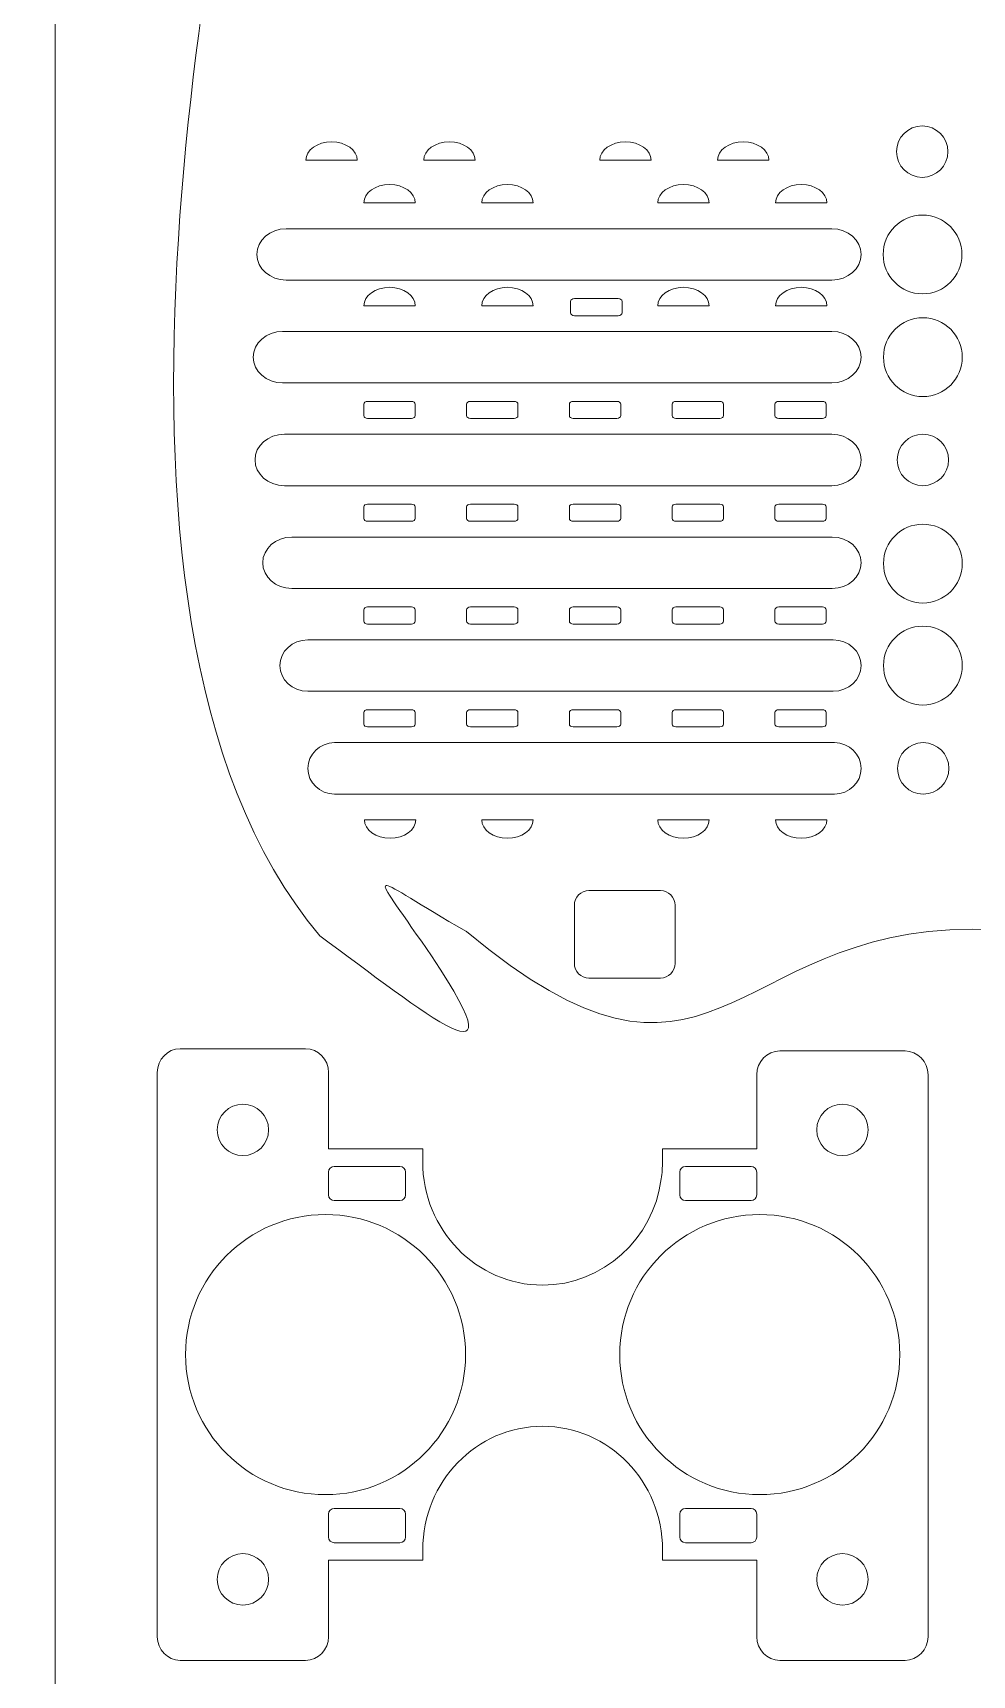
# Model space of a CAD drawing. Header units: millimetres. Extents: x 73 to 248, y -150 to 150.
# Drawn here: x 137.9 to 192.7, y -40.4 to 55.4 of the extents above; entities that cross this region are included whole.
import ezdxf

# ---------------------------------------------------------------- set-up
doc = ezdxf.new("R2010")
doc.units = ezdxf.units.MM
doc.header["$MEASUREMENT"] = 0
doc.layers.add('Layer 1', color=7, linetype='Continuous')

msp = doc.modelspace()

# ---------------------------------------------------------------- linework, layer by layer
at = {"layer": 'Layer 1', "color": 250, "lineweight": 18}
msp.add_open_spline([(139.2066, -150), (139.2066, -150), (139.2066, 150), (139.2066, 150)], degree=3, dxfattribs=at)
for points, knots in [([(192.7429, 3.1028), (178.368, 3.0276), (177.6723, -9.0669), (163.2126, 2.9578), (163.2126, 2.9578), (163.2101, 2.9592), (163.2101, 2.9592), (163.2101, 2.9592), (163.2077, 2.9607), (163.2077, 2.9607), (163.2077, 2.9607), (163.2052, 2.9621), (163.2052, 2.9621), (163.2052, 2.9621), (163.2027, 2.9635), (163.2027, 2.9635), (163.2027, 2.9635), (163.2002, 2.965), (163.2002, 2.965), (163.2002, 2.965), (163.1953, 2.9678), (163.1953, 2.9678), (163.1953, 2.9678), (163.1928, 2.9692), (163.1928, 2.9692), (163.1928, 2.9692), (163.1903, 2.9707), (163.1903, 2.9707), (157.5681, 6.1964), (157.3477, 7.0605), (160.5861, 2.3877), (167.2454, -7.2212), (160.5304, -1.5844), (154.6603, 2.7069), (138.5468, 21.7285), (150.0665, 67.8659), (150.7031, 75.3956), (151.7699, 88.0117), (150.3434, 100.2121), (148.1553, 104.2247), (147.6705, 105.1159), (146.2928, 106.093), (144.6089, 106.5426), (137.9044, 108.3329), (150.8027, 147.251), (192.7429, 147.251), (234.6831, 147.251), (247.5814, 108.3329), (240.8769, 106.5426), (239.193, 106.093), (237.8153, 105.1159), (237.3305, 104.2247), (235.1424, 100.2121), (233.7159, 88.0117), (234.7827, 75.3956), (235.4193, 67.8659), (246.939, 21.7285), (230.8255, 2.7069), (224.9554, -1.5844), (218.2404, -7.2212), (224.8997, 2.3877), (228.1381, 7.0605), (227.9177, 6.1964), (222.2955, 2.9707), (222.2955, 2.9707), (222.293, 2.9692), (222.293, 2.9692), (222.293, 2.9692), (222.2905, 2.9678), (222.2905, 2.9678), (222.2905, 2.9678), (222.2856, 2.965), (222.2856, 2.965), (222.2856, 2.965), (222.2831, 2.9635), (222.2831, 2.9635), (222.2831, 2.9635), (222.2806, 2.9621), (222.2806, 2.9621), (222.2806, 2.9621), (222.2781, 2.9607), (222.2781, 2.9607), (222.2781, 2.9607), (222.2757, 2.9592), (222.2757, 2.9592), (222.2757, 2.9592), (222.2732, 2.9578), (222.2732, 2.9578), (207.8135, -9.0669), (207.1178, 3.0276), (192.7429, 3.1028)], [0, 0, 0, 0, 0.0333333, 0.0333333, 0.0333333, 0.0666667, 0.0666667, 0.0666667, 0.1, 0.1, 0.1, 0.1333333, 0.1333333, 0.1333333, 0.1666667, 0.1666667, 0.1666667, 0.2, 0.2, 0.2, 0.2333333, 0.2333333, 0.2333333, 0.2666667, 0.2666667, 0.2666667, 0.3, 0.3, 0.3, 0.3333333, 0.3333333, 0.3333333, 0.3666667, 0.3666667, 0.3666667, 0.4, 0.4, 0.4, 0.4333333, 0.4333333, 0.4333333, 0.4666667, 0.4666667, 0.4666667, 0.5, 0.5, 0.5, 0.5333333, 0.5333333, 0.5333333, 0.5666667, 0.5666667, 0.5666667, 0.6, 0.6, 0.6, 0.6333333, 0.6333333, 0.6333333, 0.6666667, 0.6666667, 0.6666667, 0.7, 0.7, 0.7, 0.7333333, 0.7333333, 0.7333333, 0.7666667, 0.7666667, 0.7666667, 0.8, 0.8, 0.8, 0.8333333, 0.8333333, 0.8333333, 0.8666667, 0.8666667, 0.8666667, 0.9, 0.9, 0.9, 0.9333333, 0.9333333, 0.9333333, 0.9666667, 0.9666667, 0.9666667, 1, 1, 1, 1]), ([(189.8293, 49.9747), (190.6577, 49.9747), (191.3293, 49.3031), (191.3293, 48.4747), (191.3293, 47.6463), (190.6577, 46.9747), (189.8293, 46.9747), (189.0009, 46.9747), (188.3293, 47.6463), (188.3293, 48.4747), (188.3293, 49.3031), (189.0009, 49.9747), (189.8293, 49.9747)], [0, 0, 0, 0, 0.25, 0.25, 0.25, 0.5, 0.5, 0.5, 0.75, 0.75, 0.75, 1, 1, 1, 1]), ([(153.8426, 47.9697), (153.8426, 48.564), (154.5142, 49.0459), (155.3426, 49.0459), (156.171, 49.0459), (156.8426, 48.564), (156.8426, 47.9697), (156.8426, 47.9697), (153.8426, 47.9697), (153.8426, 47.9697)], [0, 0, 0, 0, 0.3333333, 0.3333333, 0.3333333, 0.6666667, 0.6666667, 0.6666667, 1, 1, 1, 1]), ([(160.7234, 47.9697), (160.7234, 48.564), (161.395, 49.0459), (162.2234, 49.0459), (163.0518, 49.0459), (163.7234, 48.564), (163.7234, 47.9697), (163.7234, 47.9697), (160.7234, 47.9697), (160.7234, 47.9697)], [0, 0, 0, 0, 0.3333333, 0.3333333, 0.3333333, 0.6666667, 0.6666667, 0.6666667, 1, 1, 1, 1]), ([(170.9988, 47.9697), (170.9988, 48.564), (171.6704, 49.0459), (172.4988, 49.0459), (173.3272, 49.0459), (173.9988, 48.564), (173.9988, 47.9697), (173.9988, 47.9697), (170.9988, 47.9697), (170.9988, 47.9697)], [0, 0, 0, 0, 0.3333333, 0.3333333, 0.3333333, 0.6666667, 0.6666667, 0.6666667, 1, 1, 1, 1]), ([(177.8796, 47.9697), (177.8796, 48.564), (178.5512, 49.0459), (179.3796, 49.0459), (180.208, 49.0459), (180.8796, 48.564), (180.8796, 47.9697), (180.8796, 47.9697), (177.8796, 47.9697), (177.8796, 47.9697)], [0, 0, 0, 0, 0.3333333, 0.3333333, 0.3333333, 0.6666667, 0.6666667, 0.6666667, 1, 1, 1, 1]), ([(160.2276, 45.4791), (160.2276, 46.0734), (159.556, 46.5553), (158.7276, 46.5553), (157.8992, 46.5553), (157.2276, 46.0734), (157.2276, 45.4791), (157.2276, 45.4791), (160.2276, 45.4791), (160.2276, 45.4791)], [0, 0, 0, 0, 0.3333333, 0.3333333, 0.3333333, 0.6666667, 0.6666667, 0.6666667, 1, 1, 1, 1]), ([(167.1084, 45.4791), (167.1084, 46.0734), (166.4368, 46.5553), (165.6084, 46.5553), (164.78, 46.5553), (164.1084, 46.0734), (164.1084, 45.4791), (164.1084, 45.4791), (167.1084, 45.4791), (167.1084, 45.4791)], [0, 0, 0, 0, 0.3333333, 0.3333333, 0.3333333, 0.6666667, 0.6666667, 0.6666667, 1, 1, 1, 1]), ([(177.3838, 45.4791), (177.3838, 46.0734), (176.7122, 46.5553), (175.8838, 46.5553), (175.0554, 46.5553), (174.3838, 46.0734), (174.3838, 45.4791), (174.3838, 45.4791), (177.3838, 45.4791), (177.3838, 45.4791)], [0, 0, 0, 0, 0.3333333, 0.3333333, 0.3333333, 0.6666667, 0.6666667, 0.6666667, 1, 1, 1, 1]), ([(184.2646, 45.4791), (184.2646, 46.0734), (183.593, 46.5553), (182.7646, 46.5553), (181.9362, 46.5553), (181.2646, 46.0734), (181.2646, 45.4791), (181.2646, 45.4791), (184.2646, 45.4791), (184.2646, 45.4791)], [0, 0, 0, 0, 0.3333333, 0.3333333, 0.3333333, 0.6666667, 0.6666667, 0.6666667, 1, 1, 1, 1]), ([(189.8473, 44.7769), (191.1175, 44.7769), (192.1473, 43.7471), (192.1473, 42.4769), (192.1473, 41.2067), (191.1175, 40.1769), (189.8473, 40.1769), (188.5771, 40.1769), (187.5473, 41.2067), (187.5473, 42.4769), (187.5473, 43.7471), (188.5771, 44.7769), (189.8473, 44.7769)], [0, 0, 0, 0, 0.25, 0.25, 0.25, 0.5, 0.5, 0.5, 0.75, 0.75, 0.75, 1, 1, 1, 1]), ([(184.5573, 43.9791), (184.5573, 43.9791), (152.6873, 43.9791), (152.6873, 43.9791), (151.7483, 43.9791), (150.98, 43.3041), (150.98, 42.4791), (150.98, 42.4791), (150.98, 42.4791), (150.98, 42.4791), (150.98, 41.6541), (151.7483, 40.9791), (152.6873, 40.9791), (152.6873, 40.9791), (184.5573, 40.9791), (184.5573, 40.9791), (185.4963, 40.9791), (186.2646, 41.6541), (186.2646, 42.4791), (186.2646, 42.4791), (186.2646, 42.4791), (186.2646, 42.4791), (186.2646, 43.3041), (185.4963, 43.9791), (184.5573, 43.9791)], [0, 0, 0, 0, 0.125, 0.125, 0.125, 0.25, 0.25, 0.25, 0.375, 0.375, 0.375, 0.5, 0.5, 0.5, 0.625, 0.625, 0.625, 0.75, 0.75, 0.75, 0.875, 0.875, 0.875, 1, 1, 1, 1]), ([(160.2276, 39.4791), (160.2276, 40.0734), (159.556, 40.5553), (158.7276, 40.5553), (157.8992, 40.5553), (157.2276, 40.0734), (157.2276, 39.4791), (157.2276, 39.4791), (160.2276, 39.4791), (160.2276, 39.4791)], [0, 0, 0, 0, 0.3333333, 0.3333333, 0.3333333, 0.6666667, 0.6666667, 0.6666667, 1, 1, 1, 1]), ([(167.1084, 39.4791), (167.1084, 40.0734), (166.4368, 40.5553), (165.6084, 40.5553), (164.78, 40.5553), (164.1084, 40.0734), (164.1084, 39.4791), (164.1084, 39.4791), (167.1084, 39.4791), (167.1084, 39.4791)], [0, 0, 0, 0, 0.3333333, 0.3333333, 0.3333333, 0.6666667, 0.6666667, 0.6666667, 1, 1, 1, 1]), ([(177.3838, 39.4791), (177.3838, 40.0734), (176.7122, 40.5553), (175.8838, 40.5553), (175.0554, 40.5553), (174.3838, 40.0734), (174.3838, 39.4791), (174.3838, 39.4791), (177.3838, 39.4791), (177.3838, 39.4791)], [0, 0, 0, 0, 0.3333333, 0.3333333, 0.3333333, 0.6666667, 0.6666667, 0.6666667, 1, 1, 1, 1]), ([(184.2646, 39.4791), (184.2646, 40.0734), (183.593, 40.5553), (182.7646, 40.5553), (181.9362, 40.5553), (181.2646, 40.0734), (181.2646, 39.4791), (181.2646, 39.4791), (184.2646, 39.4791), (184.2646, 39.4791)], [0, 0, 0, 0, 0.3333333, 0.3333333, 0.3333333, 0.6666667, 0.6666667, 0.6666667, 1, 1, 1, 1]), ([(172.0804, 39.9011), (172.0804, 39.9011), (169.5228, 39.9011), (169.5228, 39.9011), (169.4011, 39.9011), (169.3016, 39.8264), (169.3016, 39.7352), (169.3016, 39.7352), (169.3016, 39.067), (169.3016, 39.067), (169.3016, 38.9757), (169.4011, 38.9011), (169.5228, 38.9011), (169.5228, 38.9011), (172.0804, 38.9011), (172.0804, 38.9011), (172.2021, 38.9011), (172.3016, 38.9757), (172.3016, 39.067), (172.3016, 39.067), (172.3016, 39.7352), (172.3016, 39.7352), (172.3016, 39.8264), (172.2021, 39.9011), (172.0804, 39.9011)], [0, 0, 0, 0, 0.125, 0.125, 0.125, 0.25, 0.25, 0.25, 0.375, 0.375, 0.375, 0.5, 0.5, 0.5, 0.625, 0.625, 0.625, 0.75, 0.75, 0.75, 0.875, 0.875, 0.875, 1, 1, 1, 1]), ([(189.8653, 38.7791), (188.5951, 38.7791), (187.5653, 37.7493), (187.5653, 36.4791), (187.5653, 35.2089), (188.5951, 34.1791), (189.8653, 34.1791), (191.1355, 34.1791), (192.1653, 35.2089), (192.1653, 36.4791), (192.1653, 37.7493), (191.1355, 38.7791), (189.8653, 38.7791)], [0, 0, 0, 0, 0.25, 0.25, 0.25, 0.5, 0.5, 0.5, 0.75, 0.75, 0.75, 1, 1, 1, 1]), ([(152.4855, 37.9791), (152.4855, 37.9791), (184.547, 37.9791), (184.547, 37.9791), (185.4917, 37.9791), (186.2646, 37.3041), (186.2646, 36.4791), (186.2646, 36.4791), (186.2646, 36.4791), (186.2646, 36.4791), (186.2646, 35.6541), (185.4917, 34.9791), (184.547, 34.9791), (184.547, 34.9791), (152.4855, 34.9791), (152.4855, 34.9791), (151.5408, 34.9791), (150.7679, 35.6541), (150.7679, 36.4791), (150.7679, 36.4791), (150.7679, 36.4791), (150.7679, 36.4791), (150.7679, 37.3041), (151.5408, 37.9791), (152.4855, 37.9791)], [0, 0, 0, 0, 0.125, 0.125, 0.125, 0.25, 0.25, 0.25, 0.375, 0.375, 0.375, 0.5, 0.5, 0.5, 0.625, 0.625, 0.625, 0.75, 0.75, 0.75, 0.875, 0.875, 0.875, 1, 1, 1, 1]), ([(157.4488, 33.9011), (157.4488, 33.9011), (160.0064, 33.9011), (160.0064, 33.9011), (160.1281, 33.9011), (160.2276, 33.8264), (160.2276, 33.7352), (160.2276, 33.7352), (160.2276, 33.067), (160.2276, 33.067), (160.2276, 32.9757), (160.1281, 32.9011), (160.0064, 32.9011), (160.0064, 32.9011), (157.4488, 32.9011), (157.4488, 32.9011), (157.3271, 32.9011), (157.2276, 32.9757), (157.2276, 33.067), (157.2276, 33.067), (157.2276, 33.7352), (157.2276, 33.7352), (157.2276, 33.8264), (157.3271, 33.9011), (157.4488, 33.9011)], [0, 0, 0, 0, 0.125, 0.125, 0.125, 0.25, 0.25, 0.25, 0.375, 0.375, 0.375, 0.5, 0.5, 0.5, 0.625, 0.625, 0.625, 0.75, 0.75, 0.75, 0.875, 0.875, 0.875, 1, 1, 1, 1]), ([(163.4488, 33.9011), (163.4488, 33.9011), (166.0064, 33.9011), (166.0064, 33.9011), (166.1281, 33.9011), (166.2276, 33.8264), (166.2276, 33.7352), (166.2276, 33.7352), (166.2276, 33.067), (166.2276, 33.067), (166.2276, 32.9757), (166.1281, 32.9011), (166.0064, 32.9011), (166.0064, 32.9011), (163.4488, 32.9011), (163.4488, 32.9011), (163.3271, 32.9011), (163.2276, 32.9757), (163.2276, 33.067), (163.2276, 33.067), (163.2276, 33.7352), (163.2276, 33.7352), (163.2276, 33.8264), (163.3271, 33.9011), (163.4488, 33.9011)], [0, 0, 0, 0, 0.125, 0.125, 0.125, 0.25, 0.25, 0.25, 0.375, 0.375, 0.375, 0.5, 0.5, 0.5, 0.625, 0.625, 0.625, 0.75, 0.75, 0.75, 0.875, 0.875, 0.875, 1, 1, 1, 1]), ([(169.4488, 33.9011), (169.4488, 33.9011), (172.0064, 33.9011), (172.0064, 33.9011), (172.1281, 33.9011), (172.2276, 33.8264), (172.2276, 33.7352), (172.2276, 33.7352), (172.2276, 33.067), (172.2276, 33.067), (172.2276, 32.9757), (172.1281, 32.9011), (172.0064, 32.9011), (172.0064, 32.9011), (169.4488, 32.9011), (169.4488, 32.9011), (169.3271, 32.9011), (169.2276, 32.9757), (169.2276, 33.067), (169.2276, 33.067), (169.2276, 33.7352), (169.2276, 33.7352), (169.2276, 33.8264), (169.3271, 33.9011), (169.4488, 33.9011)], [0, 0, 0, 0, 0.125, 0.125, 0.125, 0.25, 0.25, 0.25, 0.375, 0.375, 0.375, 0.5, 0.5, 0.5, 0.625, 0.625, 0.625, 0.75, 0.75, 0.75, 0.875, 0.875, 0.875, 1, 1, 1, 1]), ([(175.4488, 33.9011), (175.4488, 33.9011), (178.0064, 33.9011), (178.0064, 33.9011), (178.1281, 33.9011), (178.2276, 33.8264), (178.2276, 33.7352), (178.2276, 33.7352), (178.2276, 33.067), (178.2276, 33.067), (178.2276, 32.9757), (178.1281, 32.9011), (178.0064, 32.9011), (178.0064, 32.9011), (175.4488, 32.9011), (175.4488, 32.9011), (175.3271, 32.9011), (175.2276, 32.9757), (175.2276, 33.067), (175.2276, 33.067), (175.2276, 33.7352), (175.2276, 33.7352), (175.2276, 33.8264), (175.3271, 33.9011), (175.4488, 33.9011)], [0, 0, 0, 0, 0.125, 0.125, 0.125, 0.25, 0.25, 0.25, 0.375, 0.375, 0.375, 0.5, 0.5, 0.5, 0.625, 0.625, 0.625, 0.75, 0.75, 0.75, 0.875, 0.875, 0.875, 1, 1, 1, 1]), ([(181.4488, 33.9011), (181.4488, 33.9011), (184.0064, 33.9011), (184.0064, 33.9011), (184.1281, 33.9011), (184.2276, 33.8264), (184.2276, 33.7352), (184.2276, 33.7352), (184.2276, 33.067), (184.2276, 33.067), (184.2276, 32.9757), (184.1281, 32.9011), (184.0064, 32.9011), (184.0064, 32.9011), (181.4488, 32.9011), (181.4488, 32.9011), (181.3271, 32.9011), (181.2276, 32.9757), (181.2276, 33.067), (181.2276, 33.067), (181.2276, 33.7352), (181.2276, 33.7352), (181.2276, 33.8264), (181.3271, 33.9011), (181.4488, 33.9011)], [0, 0, 0, 0, 0.125, 0.125, 0.125, 0.25, 0.25, 0.25, 0.375, 0.375, 0.375, 0.5, 0.5, 0.5, 0.625, 0.625, 0.625, 0.75, 0.75, 0.75, 0.875, 0.875, 0.875, 1, 1, 1, 1]), ([(152.5877, 31.9791), (152.5877, 31.9791), (184.5522, 31.9791), (184.5522, 31.9791), (185.494, 31.9791), (186.2646, 31.3041), (186.2646, 30.4791), (186.2646, 30.4791), (186.2646, 30.4791), (186.2646, 30.4791), (186.2646, 29.6541), (185.494, 28.9791), (184.5522, 28.9791), (184.5522, 28.9791), (152.5877, 28.9791), (152.5877, 28.9791), (151.6459, 28.9791), (150.8753, 29.6541), (150.8753, 30.4791), (150.8753, 30.4791), (150.8753, 30.4791), (150.8753, 30.4791), (150.8753, 31.3041), (151.6459, 31.9791), (152.5877, 31.9791)], [0, 0, 0, 0, 0.125, 0.125, 0.125, 0.25, 0.25, 0.25, 0.375, 0.375, 0.375, 0.5, 0.5, 0.5, 0.625, 0.625, 0.625, 0.75, 0.75, 0.75, 0.875, 0.875, 0.875, 1, 1, 1, 1]), ([(189.8653, 31.9791), (189.0369, 31.9791), (188.3653, 31.3075), (188.3653, 30.4791), (188.3653, 29.6507), (189.0369, 28.9791), (189.8653, 28.9791), (190.6937, 28.9791), (191.3653, 29.6507), (191.3653, 30.4791), (191.3653, 31.3075), (190.6937, 31.9791), (189.8653, 31.9791)], [0, 0, 0, 0, 0.25, 0.25, 0.25, 0.5, 0.5, 0.5, 0.75, 0.75, 0.75, 1, 1, 1, 1]), ([(157.4488, 27.9011), (157.4488, 27.9011), (160.0064, 27.9011), (160.0064, 27.9011), (160.1281, 27.9011), (160.2276, 27.8264), (160.2276, 27.7352), (160.2276, 27.7352), (160.2276, 27.067), (160.2276, 27.067), (160.2276, 26.9757), (160.1281, 26.9011), (160.0064, 26.9011), (160.0064, 26.9011), (157.4488, 26.9011), (157.4488, 26.9011), (157.3271, 26.9011), (157.2276, 26.9757), (157.2276, 27.067), (157.2276, 27.067), (157.2276, 27.7352), (157.2276, 27.7352), (157.2276, 27.8264), (157.3271, 27.9011), (157.4488, 27.9011)], [0, 0, 0, 0, 0.125, 0.125, 0.125, 0.25, 0.25, 0.25, 0.375, 0.375, 0.375, 0.5, 0.5, 0.5, 0.625, 0.625, 0.625, 0.75, 0.75, 0.75, 0.875, 0.875, 0.875, 1, 1, 1, 1]), ([(163.4488, 27.9011), (163.4488, 27.9011), (166.0064, 27.9011), (166.0064, 27.9011), (166.1281, 27.9011), (166.2276, 27.8264), (166.2276, 27.7352), (166.2276, 27.7352), (166.2276, 27.067), (166.2276, 27.067), (166.2276, 26.9757), (166.1281, 26.9011), (166.0064, 26.9011), (166.0064, 26.9011), (163.4488, 26.9011), (163.4488, 26.9011), (163.3271, 26.9011), (163.2276, 26.9757), (163.2276, 27.067), (163.2276, 27.067), (163.2276, 27.7352), (163.2276, 27.7352), (163.2276, 27.8264), (163.3271, 27.9011), (163.4488, 27.9011)], [0, 0, 0, 0, 0.125, 0.125, 0.125, 0.25, 0.25, 0.25, 0.375, 0.375, 0.375, 0.5, 0.5, 0.5, 0.625, 0.625, 0.625, 0.75, 0.75, 0.75, 0.875, 0.875, 0.875, 1, 1, 1, 1]), ([(169.4488, 27.9011), (169.4488, 27.9011), (172.0064, 27.9011), (172.0064, 27.9011), (172.1281, 27.9011), (172.2276, 27.8264), (172.2276, 27.7352), (172.2276, 27.7352), (172.2276, 27.067), (172.2276, 27.067), (172.2276, 26.9757), (172.1281, 26.9011), (172.0064, 26.9011), (172.0064, 26.9011), (169.4488, 26.9011), (169.4488, 26.9011), (169.3271, 26.9011), (169.2276, 26.9757), (169.2276, 27.067), (169.2276, 27.067), (169.2276, 27.7352), (169.2276, 27.7352), (169.2276, 27.8264), (169.3271, 27.9011), (169.4488, 27.9011)], [0, 0, 0, 0, 0.125, 0.125, 0.125, 0.25, 0.25, 0.25, 0.375, 0.375, 0.375, 0.5, 0.5, 0.5, 0.625, 0.625, 0.625, 0.75, 0.75, 0.75, 0.875, 0.875, 0.875, 1, 1, 1, 1]), ([(175.4488, 27.9011), (175.4488, 27.9011), (178.0064, 27.9011), (178.0064, 27.9011), (178.1281, 27.9011), (178.2276, 27.8264), (178.2276, 27.7352), (178.2276, 27.7352), (178.2276, 27.067), (178.2276, 27.067), (178.2276, 26.9757), (178.1281, 26.9011), (178.0064, 26.9011), (178.0064, 26.9011), (175.4488, 26.9011), (175.4488, 26.9011), (175.3271, 26.9011), (175.2276, 26.9757), (175.2276, 27.067), (175.2276, 27.067), (175.2276, 27.7352), (175.2276, 27.7352), (175.2276, 27.8264), (175.3271, 27.9011), (175.4488, 27.9011)], [0, 0, 0, 0, 0.125, 0.125, 0.125, 0.25, 0.25, 0.25, 0.375, 0.375, 0.375, 0.5, 0.5, 0.5, 0.625, 0.625, 0.625, 0.75, 0.75, 0.75, 0.875, 0.875, 0.875, 1, 1, 1, 1]), ([(181.4488, 27.9011), (181.4488, 27.9011), (184.0064, 27.9011), (184.0064, 27.9011), (184.1281, 27.9011), (184.2276, 27.8264), (184.2276, 27.7352), (184.2276, 27.7352), (184.2276, 27.067), (184.2276, 27.067), (184.2276, 26.9757), (184.1281, 26.9011), (184.0064, 26.9011), (184.0064, 26.9011), (181.4488, 26.9011), (181.4488, 26.9011), (181.3271, 26.9011), (181.2276, 26.9757), (181.2276, 27.067), (181.2276, 27.067), (181.2276, 27.7352), (181.2276, 27.7352), (181.2276, 27.8264), (181.3271, 27.9011), (181.4488, 27.9011)], [0, 0, 0, 0, 0.125, 0.125, 0.125, 0.25, 0.25, 0.25, 0.375, 0.375, 0.375, 0.5, 0.5, 0.5, 0.625, 0.625, 0.625, 0.75, 0.75, 0.75, 0.875, 0.875, 0.875, 1, 1, 1, 1]), ([(153.0156, 25.9791), (153.0156, 25.9791), (184.574, 25.9791), (184.574, 25.9791), (185.5038, 25.9791), (186.2646, 25.3041), (186.2646, 24.4791), (186.2646, 24.4791), (186.2646, 24.4791), (186.2646, 24.4791), (186.2646, 23.6541), (185.5038, 22.9791), (184.574, 22.9791), (184.574, 22.9791), (153.0156, 22.9791), (153.0156, 22.9791), (152.0858, 22.9791), (151.325, 23.6541), (151.325, 24.4791), (151.325, 24.4791), (151.325, 24.4791), (151.325, 24.4791), (151.325, 25.3041), (152.0858, 25.9791), (153.0156, 25.9791)], [0, 0, 0, 0, 0.125, 0.125, 0.125, 0.25, 0.25, 0.25, 0.375, 0.375, 0.375, 0.5, 0.5, 0.5, 0.625, 0.625, 0.625, 0.75, 0.75, 0.75, 0.875, 0.875, 0.875, 1, 1, 1, 1]), ([(189.8653, 26.73), (191.1355, 26.73), (192.1653, 25.7002), (192.1653, 24.43), (192.1653, 23.1598), (191.1355, 22.13), (189.8653, 22.13), (188.5951, 22.13), (187.5653, 23.1598), (187.5653, 24.43), (187.5653, 25.7002), (188.5951, 26.73), (189.8653, 26.73)], [0, 0, 0, 0, 0.25, 0.25, 0.25, 0.5, 0.5, 0.5, 0.75, 0.75, 0.75, 1, 1, 1, 1]), ([(157.4488, 21.9011), (157.4488, 21.9011), (160.0064, 21.9011), (160.0064, 21.9011), (160.1281, 21.9011), (160.2276, 21.8264), (160.2276, 21.7352), (160.2276, 21.7352), (160.2276, 21.067), (160.2276, 21.067), (160.2276, 20.9757), (160.1281, 20.9011), (160.0064, 20.9011), (160.0064, 20.9011), (157.4488, 20.9011), (157.4488, 20.9011), (157.3271, 20.9011), (157.2276, 20.9757), (157.2276, 21.067), (157.2276, 21.067), (157.2276, 21.7352), (157.2276, 21.7352), (157.2276, 21.8264), (157.3271, 21.9011), (157.4488, 21.9011)], [0, 0, 0, 0, 0.125, 0.125, 0.125, 0.25, 0.25, 0.25, 0.375, 0.375, 0.375, 0.5, 0.5, 0.5, 0.625, 0.625, 0.625, 0.75, 0.75, 0.75, 0.875, 0.875, 0.875, 1, 1, 1, 1]), ([(163.4488, 21.9011), (163.4488, 21.9011), (166.0064, 21.9011), (166.0064, 21.9011), (166.1281, 21.9011), (166.2276, 21.8264), (166.2276, 21.7352), (166.2276, 21.7352), (166.2276, 21.067), (166.2276, 21.067), (166.2276, 20.9757), (166.1281, 20.9011), (166.0064, 20.9011), (166.0064, 20.9011), (163.4488, 20.9011), (163.4488, 20.9011), (163.3271, 20.9011), (163.2276, 20.9757), (163.2276, 21.067), (163.2276, 21.067), (163.2276, 21.7352), (163.2276, 21.7352), (163.2276, 21.8264), (163.3271, 21.9011), (163.4488, 21.9011)], [0, 0, 0, 0, 0.125, 0.125, 0.125, 0.25, 0.25, 0.25, 0.375, 0.375, 0.375, 0.5, 0.5, 0.5, 0.625, 0.625, 0.625, 0.75, 0.75, 0.75, 0.875, 0.875, 0.875, 1, 1, 1, 1]), ([(169.4488, 21.9011), (169.4488, 21.9011), (172.0064, 21.9011), (172.0064, 21.9011), (172.1281, 21.9011), (172.2276, 21.8264), (172.2276, 21.7352), (172.2276, 21.7352), (172.2276, 21.067), (172.2276, 21.067), (172.2276, 20.9757), (172.1281, 20.9011), (172.0064, 20.9011), (172.0064, 20.9011), (169.4488, 20.9011), (169.4488, 20.9011), (169.3271, 20.9011), (169.2276, 20.9757), (169.2276, 21.067), (169.2276, 21.067), (169.2276, 21.7352), (169.2276, 21.7352), (169.2276, 21.8264), (169.3271, 21.9011), (169.4488, 21.9011)], [0, 0, 0, 0, 0.125, 0.125, 0.125, 0.25, 0.25, 0.25, 0.375, 0.375, 0.375, 0.5, 0.5, 0.5, 0.625, 0.625, 0.625, 0.75, 0.75, 0.75, 0.875, 0.875, 0.875, 1, 1, 1, 1]), ([(175.4488, 21.9011), (175.4488, 21.9011), (178.0064, 21.9011), (178.0064, 21.9011), (178.1281, 21.9011), (178.2276, 21.8264), (178.2276, 21.7352), (178.2276, 21.7352), (178.2276, 21.067), (178.2276, 21.067), (178.2276, 20.9757), (178.1281, 20.9011), (178.0064, 20.9011), (178.0064, 20.9011), (175.4488, 20.9011), (175.4488, 20.9011), (175.3271, 20.9011), (175.2276, 20.9757), (175.2276, 21.067), (175.2276, 21.067), (175.2276, 21.7352), (175.2276, 21.7352), (175.2276, 21.8264), (175.3271, 21.9011), (175.4488, 21.9011)], [0, 0, 0, 0, 0.125, 0.125, 0.125, 0.25, 0.25, 0.25, 0.375, 0.375, 0.375, 0.5, 0.5, 0.5, 0.625, 0.625, 0.625, 0.75, 0.75, 0.75, 0.875, 0.875, 0.875, 1, 1, 1, 1]), ([(181.4488, 21.9011), (181.4488, 21.9011), (184.0064, 21.9011), (184.0064, 21.9011), (184.1281, 21.9011), (184.2276, 21.8264), (184.2276, 21.7352), (184.2276, 21.7352), (184.2276, 21.067), (184.2276, 21.067), (184.2276, 20.9757), (184.1281, 20.9011), (184.0064, 20.9011), (184.0064, 20.9011), (181.4488, 20.9011), (181.4488, 20.9011), (181.3271, 20.9011), (181.2276, 20.9757), (181.2276, 21.067), (181.2276, 21.067), (181.2276, 21.7352), (181.2276, 21.7352), (181.2276, 21.8264), (181.3271, 21.9011), (181.4488, 21.9011)], [0, 0, 0, 0, 0.125, 0.125, 0.125, 0.25, 0.25, 0.25, 0.375, 0.375, 0.375, 0.5, 0.5, 0.5, 0.625, 0.625, 0.625, 0.75, 0.75, 0.75, 0.875, 0.875, 0.875, 1, 1, 1, 1]), ([(189.8653, 20.7769), (191.1355, 20.7769), (192.1653, 19.7471), (192.1653, 18.4769), (192.1653, 17.2067), (191.1355, 16.1769), (189.8653, 16.1769), (188.5951, 16.1769), (187.5653, 17.2067), (187.5653, 18.4769), (187.5653, 19.7471), (188.5951, 20.7769), (189.8653, 20.7769)], [0, 0, 0, 0, 0.25, 0.25, 0.25, 0.5, 0.5, 0.5, 0.75, 0.75, 0.75, 1, 1, 1, 1]), ([(153.9641, 19.9791), (153.9641, 19.9791), (184.6222, 19.9791), (184.6222, 19.9791), (185.5255, 19.9791), (186.2646, 19.3041), (186.2646, 18.4791), (186.2646, 18.4791), (186.2646, 18.4791), (186.2646, 18.4791), (186.2646, 17.6541), (185.5255, 16.9791), (184.6222, 16.9791), (184.6222, 16.9791), (153.9641, 16.9791), (153.9641, 16.9791), (153.0608, 16.9791), (152.3217, 17.6541), (152.3217, 18.4791), (152.3217, 18.4791), (152.3217, 18.4791), (152.3217, 18.4791), (152.3217, 19.3041), (153.0608, 19.9791), (153.9641, 19.9791)], [0, 0, 0, 0, 0.125, 0.125, 0.125, 0.25, 0.25, 0.25, 0.375, 0.375, 0.375, 0.5, 0.5, 0.5, 0.625, 0.625, 0.625, 0.75, 0.75, 0.75, 0.875, 0.875, 0.875, 1, 1, 1, 1]), ([(157.4488, 15.9011), (157.4488, 15.9011), (160.0064, 15.9011), (160.0064, 15.9011), (160.1281, 15.9011), (160.2276, 15.8264), (160.2276, 15.7352), (160.2276, 15.7352), (160.2276, 15.067), (160.2276, 15.067), (160.2276, 14.9757), (160.1281, 14.9011), (160.0064, 14.9011), (160.0064, 14.9011), (157.4488, 14.9011), (157.4488, 14.9011), (157.3271, 14.9011), (157.2276, 14.9757), (157.2276, 15.067), (157.2276, 15.067), (157.2276, 15.7352), (157.2276, 15.7352), (157.2276, 15.8264), (157.3271, 15.9011), (157.4488, 15.9011)], [0, 0, 0, 0, 0.125, 0.125, 0.125, 0.25, 0.25, 0.25, 0.375, 0.375, 0.375, 0.5, 0.5, 0.5, 0.625, 0.625, 0.625, 0.75, 0.75, 0.75, 0.875, 0.875, 0.875, 1, 1, 1, 1]), ([(163.4488, 15.9011), (163.4488, 15.9011), (166.0064, 15.9011), (166.0064, 15.9011), (166.1281, 15.9011), (166.2276, 15.8264), (166.2276, 15.7352), (166.2276, 15.7352), (166.2276, 15.067), (166.2276, 15.067), (166.2276, 14.9757), (166.1281, 14.9011), (166.0064, 14.9011), (166.0064, 14.9011), (163.4488, 14.9011), (163.4488, 14.9011), (163.3271, 14.9011), (163.2276, 14.9757), (163.2276, 15.067), (163.2276, 15.067), (163.2276, 15.7352), (163.2276, 15.7352), (163.2276, 15.8264), (163.3271, 15.9011), (163.4488, 15.9011)], [0, 0, 0, 0, 0.125, 0.125, 0.125, 0.25, 0.25, 0.25, 0.375, 0.375, 0.375, 0.5, 0.5, 0.5, 0.625, 0.625, 0.625, 0.75, 0.75, 0.75, 0.875, 0.875, 0.875, 1, 1, 1, 1]), ([(169.4488, 15.9011), (169.4488, 15.9011), (172.0064, 15.9011), (172.0064, 15.9011), (172.1281, 15.9011), (172.2276, 15.8264), (172.2276, 15.7352), (172.2276, 15.7352), (172.2276, 15.067), (172.2276, 15.067), (172.2276, 14.9757), (172.1281, 14.9011), (172.0064, 14.9011), (172.0064, 14.9011), (169.4488, 14.9011), (169.4488, 14.9011), (169.3271, 14.9011), (169.2276, 14.9757), (169.2276, 15.067), (169.2276, 15.067), (169.2276, 15.7352), (169.2276, 15.7352), (169.2276, 15.8264), (169.3271, 15.9011), (169.4488, 15.9011)], [0, 0, 0, 0, 0.125, 0.125, 0.125, 0.25, 0.25, 0.25, 0.375, 0.375, 0.375, 0.5, 0.5, 0.5, 0.625, 0.625, 0.625, 0.75, 0.75, 0.75, 0.875, 0.875, 0.875, 1, 1, 1, 1]), ([(175.4488, 15.9011), (175.4488, 15.9011), (178.0064, 15.9011), (178.0064, 15.9011), (178.1281, 15.9011), (178.2276, 15.8264), (178.2276, 15.7352), (178.2276, 15.7352), (178.2276, 15.067), (178.2276, 15.067), (178.2276, 14.9757), (178.1281, 14.9011), (178.0064, 14.9011), (178.0064, 14.9011), (175.4488, 14.9011), (175.4488, 14.9011), (175.3271, 14.9011), (175.2276, 14.9757), (175.2276, 15.067), (175.2276, 15.067), (175.2276, 15.7352), (175.2276, 15.7352), (175.2276, 15.8264), (175.3271, 15.9011), (175.4488, 15.9011)], [0, 0, 0, 0, 0.125, 0.125, 0.125, 0.25, 0.25, 0.25, 0.375, 0.375, 0.375, 0.5, 0.5, 0.5, 0.625, 0.625, 0.625, 0.75, 0.75, 0.75, 0.875, 0.875, 0.875, 1, 1, 1, 1]), ([(181.4488, 15.9011), (181.4488, 15.9011), (184.0064, 15.9011), (184.0064, 15.9011), (184.1281, 15.9011), (184.2276, 15.8264), (184.2276, 15.7352), (184.2276, 15.7352), (184.2276, 15.067), (184.2276, 15.067), (184.2276, 14.9757), (184.1281, 14.9011), (184.0064, 14.9011), (184.0064, 14.9011), (181.4488, 14.9011), (181.4488, 14.9011), (181.3271, 14.9011), (181.2276, 14.9757), (181.2276, 15.067), (181.2276, 15.067), (181.2276, 15.7352), (181.2276, 15.7352), (181.2276, 15.8264), (181.3271, 15.9011), (181.4488, 15.9011)], [0, 0, 0, 0, 0.125, 0.125, 0.125, 0.25, 0.25, 0.25, 0.375, 0.375, 0.375, 0.5, 0.5, 0.5, 0.625, 0.625, 0.625, 0.75, 0.75, 0.75, 0.875, 0.875, 0.875, 1, 1, 1, 1]), ([(155.5211, 13.9791), (155.5211, 13.9791), (184.7014, 13.9791), (184.7014, 13.9791), (185.5611, 13.9791), (186.2646, 13.3041), (186.2646, 12.4791), (186.2646, 12.4791), (186.2646, 12.4791), (186.2646, 12.4791), (186.2646, 11.6541), (185.5611, 10.9791), (184.7014, 10.9791), (184.7014, 10.9791), (155.5211, 10.9791), (155.5211, 10.9791), (154.6614, 10.9791), (153.9579, 11.6541), (153.9579, 12.4791), (153.9579, 12.4791), (153.9579, 12.4791), (153.9579, 12.4791), (153.9579, 13.3041), (154.6614, 13.9791), (155.5211, 13.9791)], [0, 0, 0, 0, 0.125, 0.125, 0.125, 0.25, 0.25, 0.25, 0.375, 0.375, 0.375, 0.5, 0.5, 0.5, 0.625, 0.625, 0.625, 0.75, 0.75, 0.75, 0.875, 0.875, 0.875, 1, 1, 1, 1]), ([(189.8833, 13.9791), (189.0549, 13.9791), (188.3833, 13.3075), (188.3833, 12.4791), (188.3833, 11.6507), (189.0549, 10.9791), (189.8833, 10.9791), (190.7117, 10.9791), (191.3833, 11.6507), (191.3833, 12.4791), (191.3833, 13.3075), (190.7117, 13.9791), (189.8833, 13.9791)], [0, 0, 0, 0, 0.25, 0.25, 0.25, 0.5, 0.5, 0.5, 0.75, 0.75, 0.75, 1, 1, 1, 1]), ([(157.2646, 9.4791), (157.2646, 8.8848), (157.9362, 8.4029), (158.7646, 8.4029), (159.593, 8.4029), (160.2646, 8.8848), (160.2646, 9.4791), (160.2646, 9.4791), (157.2646, 9.4791), (157.2646, 9.4791)], [0, 0, 0, 0, 0.3333333, 0.3333333, 0.3333333, 0.6666667, 0.6666667, 0.6666667, 1, 1, 1, 1]), ([(167.1084, 9.4791), (167.1084, 8.8848), (166.4368, 8.4029), (165.6084, 8.4029), (164.78, 8.4029), (164.1084, 8.8848), (164.1084, 9.4791), (164.1084, 9.4791), (167.1084, 9.4791), (167.1084, 9.4791)], [0, 0, 0, 0, 0.3333333, 0.3333333, 0.3333333, 0.6666667, 0.6666667, 0.6666667, 1, 1, 1, 1]), ([(177.3838, 9.4791), (177.3838, 8.8848), (176.7122, 8.4029), (175.8838, 8.4029), (175.0554, 8.4029), (174.3838, 8.8848), (174.3838, 9.4791), (174.3838, 9.4791), (177.3838, 9.4791), (177.3838, 9.4791)], [0, 0, 0, 0, 0.3333333, 0.3333333, 0.3333333, 0.6666667, 0.6666667, 0.6666667, 1, 1, 1, 1]), ([(181.2646, 9.4791), (181.2646, 8.8848), (181.9362, 8.4029), (182.7646, 8.4029), (183.593, 8.4029), (184.2646, 8.8848), (184.2646, 9.4791), (184.2646, 9.4791), (181.2646, 9.4791), (181.2646, 9.4791)], [0, 0, 0, 0, 0.3333333, 0.3333333, 0.3333333, 0.6666667, 0.6666667, 0.6666667, 1, 1, 1, 1]), ([(170.3732, 5.342), (170.3732, 5.342), (174.544, 5.342), (174.544, 5.342), (175.0141, 5.342), (175.3987, 4.9574), (175.3987, 4.4873), (175.3987, 4.4873), (175.3987, 1.0967), (175.3987, 1.0967), (175.3987, 0.6266), (175.0141, 0.242), (174.544, 0.242), (174.544, 0.242), (170.3732, 0.242), (170.3732, 0.242), (169.9031, 0.242), (169.5185, 0.6266), (169.5185, 1.0967), (169.5185, 1.0967), (169.5185, 4.4873), (169.5185, 4.4873), (169.5185, 4.9574), (169.9031, 5.342), (170.3732, 5.342)], [0, 0, 0, 0, 0.125, 0.125, 0.125, 0.25, 0.25, 0.25, 0.375, 0.375, 0.375, 0.5, 0.5, 0.5, 0.625, 0.625, 0.625, 0.75, 0.75, 0.75, 0.875, 0.875, 0.875, 1, 1, 1, 1]), ([(155.1674, -9.7361), (155.1674, -9.7361), (160.6645, -9.7361), (160.6645, -9.7361), (160.6645, -9.7361), (160.6645, -10.4741), (160.6645, -10.4741), (160.6645, -14.4549), (163.7985, -17.682), (167.6645, -17.6819), (171.1979, -17.682), (174.1193, -14.9862), (174.5958, -11.483), (174.6408, -11.1534), (174.6645, -10.8165), (174.6645, -10.4741), (174.6645, -10.4741), (174.6674, -10.4741), (174.6674, -10.4741), (174.6674, -10.4741), (174.6674, -9.7361), (174.6674, -9.7361), (174.6674, -9.7361), (180.1674, -9.7361), (180.1674, -9.7361), (180.1674, -9.7361), (180.1674, -5.3999), (180.1674, -5.3999), (180.1674, -4.6386), (180.7722, -4.0158), (181.5114, -4.0158), (181.5114, -4.0158), (188.8234, -4.0158), (188.8234, -4.0158), (189.5626, -4.0158), (190.1674, -4.6386), (190.1674, -5.3999), (190.1674, -5.3999), (190.1674, -10.407), (190.1674, -10.407), (190.1674, -10.407), (190.1674, -10.4741), (190.1674, -10.4741), (190.1674, -10.4741), (190.1674, -11.4367), (190.1674, -11.4367), (190.1674, -11.4367), (190.1674, -33.1278), (190.1674, -33.1278), (190.1674, -33.1278), (190.1674, -38.202), (190.1674, -38.202), (190.1674, -38.9633), (189.5626, -39.5861), (188.8234, -39.5861), (188.8234, -39.5861), (181.5114, -39.5861), (181.5114, -39.5861), (180.7722, -39.5861), (180.1674, -38.9633), (180.1674, -38.202), (180.1674, -38.202), (180.1674, -33.7361), (180.1674, -33.7361), (180.1674, -33.7361), (174.6674, -33.7361), (174.6674, -33.7361), (174.6674, -33.7361), (174.6674, -33.1277), (174.6674, -33.1277), (174.6674, -29.1471), (171.5336, -25.9199), (167.6674, -25.9199), (163.8012, -25.9199), (160.6674, -29.1472), (160.6674, -33.1278), (160.6674, -33.1278), (160.6645, -33.1278), (160.6645, -33.1278), (160.6645, -33.1278), (160.6645, -33.7361), (160.6645, -33.7361), (160.6645, -33.7361), (155.1674, -33.7361), (155.1674, -33.7361), (155.1674, -33.7361), (155.1674, -38.202), (155.1674, -38.202), (155.1674, -38.9633), (154.5626, -39.5861), (153.8234, -39.5861), (153.8234, -39.5861), (146.5114, -39.5861), (146.5114, -39.5861), (145.7722, -39.5861), (145.1674, -38.9633), (145.1674, -38.202), (145.1674, -38.202), (145.1674, -33.7361), (145.1674, -33.7361), (145.1674, -33.7361), (145.1636, -33.7361), (145.1636, -33.7361), (145.1636, -33.7361), (145.1636, -9.7361), (145.1636, -9.7361), (145.1636, -9.7361), (145.1674, -9.7361), (145.1674, -9.7361), (145.1674, -9.7361), (145.1674, -5.2702), (145.1674, -5.2702), (145.1674, -4.5089), (145.7722, -3.8861), (146.5114, -3.8861), (146.5114, -3.8861), (153.8234, -3.8861), (153.8234, -3.8861), (154.5626, -3.8861), (155.1674, -4.5089), (155.1674, -5.2702), (155.1674, -5.2702), (155.1674, -9.7361), (155.1674, -9.7361)], [0, 0, 0, 0, 0.0243902, 0.0243902, 0.0243902, 0.0487805, 0.0487805, 0.0487805, 0.0731707, 0.0731707, 0.0731707, 0.097561, 0.097561, 0.097561, 0.1219512, 0.1219512, 0.1219512, 0.1463415, 0.1463415, 0.1463415, 0.1707317, 0.1707317, 0.1707317, 0.195122, 0.195122, 0.195122, 0.2195122, 0.2195122, 0.2195122, 0.2439024, 0.2439024, 0.2439024, 0.2682927, 0.2682927, 0.2682927, 0.2926829, 0.2926829, 0.2926829, 0.3170732, 0.3170732, 0.3170732, 0.3414634, 0.3414634, 0.3414634, 0.3658537, 0.3658537, 0.3658537, 0.3902439, 0.3902439, 0.3902439, 0.4146341, 0.4146341, 0.4146341, 0.4390244, 0.4390244, 0.4390244, 0.4634146, 0.4634146, 0.4634146, 0.4878049, 0.4878049, 0.4878049, 0.5121951, 0.5121951, 0.5121951, 0.5365854, 0.5365854, 0.5365854, 0.5609756, 0.5609756, 0.5609756, 0.5853659, 0.5853659, 0.5853659, 0.6097561, 0.6097561, 0.6097561, 0.6341463, 0.6341463, 0.6341463, 0.6585366, 0.6585366, 0.6585366, 0.6829268, 0.6829268, 0.6829268, 0.7073171, 0.7073171, 0.7073171, 0.7317073, 0.7317073, 0.7317073, 0.7560976, 0.7560976, 0.7560976, 0.7804878, 0.7804878, 0.7804878, 0.804878, 0.804878, 0.804878, 0.8292683, 0.8292683, 0.8292683, 0.8536585, 0.8536585, 0.8536585, 0.8780488, 0.8780488, 0.8780488, 0.902439, 0.902439, 0.902439, 0.9268293, 0.9268293, 0.9268293, 0.9512195, 0.9512195, 0.9512195, 0.9756098, 0.9756098, 0.9756098, 1, 1, 1, 1]), ([(150.1674, -7.1196), (150.9958, -7.1196), (151.6674, -7.7912), (151.6674, -8.6196), (151.6674, -9.448), (150.9958, -10.1196), (150.1674, -10.1196), (149.339, -10.1196), (148.6674, -9.448), (148.6674, -8.6196), (148.6674, -7.7912), (149.339, -7.1196), (150.1674, -7.1196)], [0, 0, 0, 0, 0.25, 0.25, 0.25, 0.5, 0.5, 0.5, 0.75, 0.75, 0.75, 1, 1, 1, 1]), ([(185.1655, -7.1196), (185.9939, -7.1196), (186.6655, -7.7912), (186.6655, -8.6196), (186.6655, -9.448), (185.9939, -10.1196), (185.1655, -10.1196), (184.3371, -10.1196), (183.6655, -9.448), (183.6655, -8.6196), (183.6655, -7.7912), (184.3371, -7.1196), (185.1655, -7.1196)], [0, 0, 0, 0, 0.25, 0.25, 0.25, 0.5, 0.5, 0.5, 0.75, 0.75, 0.75, 1, 1, 1, 1]), ([(155.4992, -10.7521), (155.4992, -10.7521), (159.3356, -10.7521), (159.3356, -10.7521), (159.5181, -10.7521), (159.6674, -10.9014), (159.6674, -11.0839), (159.6674, -11.0839), (159.6674, -12.4203), (159.6674, -12.4203), (159.6674, -12.6029), (159.5181, -12.7521), (159.3356, -12.7521), (159.3356, -12.7521), (155.4992, -12.7521), (155.4992, -12.7521), (155.3167, -12.7521), (155.1674, -12.6029), (155.1674, -12.4203), (155.1674, -12.4203), (155.1674, -11.0839), (155.1674, -11.0839), (155.1674, -10.9014), (155.3167, -10.7521), (155.4992, -10.7521)], [0, 0, 0, 0, 0.125, 0.125, 0.125, 0.25, 0.25, 0.25, 0.375, 0.375, 0.375, 0.5, 0.5, 0.5, 0.625, 0.625, 0.625, 0.75, 0.75, 0.75, 0.875, 0.875, 0.875, 1, 1, 1, 1]), ([(175.9992, -10.7521), (175.9992, -10.7521), (179.8356, -10.7521), (179.8356, -10.7521), (180.0181, -10.7521), (180.1674, -10.9014), (180.1674, -11.0839), (180.1674, -11.0839), (180.1674, -12.4203), (180.1674, -12.4203), (180.1674, -12.6029), (180.0181, -12.7521), (179.8356, -12.7521), (179.8356, -12.7521), (175.9992, -12.7521), (175.9992, -12.7521), (175.8167, -12.7521), (175.6674, -12.6029), (175.6674, -12.4203), (175.6674, -12.4203), (175.6674, -11.0839), (175.6674, -11.0839), (175.6674, -10.9014), (175.8167, -10.7521), (175.9992, -10.7521)], [0, 0, 0, 0, 0.125, 0.125, 0.125, 0.25, 0.25, 0.25, 0.375, 0.375, 0.375, 0.5, 0.5, 0.5, 0.625, 0.625, 0.625, 0.75, 0.75, 0.75, 0.875, 0.875, 0.875, 1, 1, 1, 1]), ([(154.9924, -13.5612), (159.5073, -13.5612), (163.1674, -17.2213), (163.1674, -21.7362), (163.1674, -26.2511), (159.5073, -29.9112), (154.9924, -29.9112), (150.4775, -29.9112), (146.8174, -26.2511), (146.8174, -21.7362), (146.8174, -17.2213), (150.4775, -13.5612), (154.9924, -13.5612)], [0, 0, 0, 0, 0.25, 0.25, 0.25, 0.5, 0.5, 0.5, 0.75, 0.75, 0.75, 1, 1, 1, 1]), ([(180.3424, -13.5612), (184.8573, -13.5612), (188.5174, -17.2213), (188.5174, -21.7362), (188.5174, -26.2511), (184.8573, -29.9112), (180.3424, -29.9112), (175.8275, -29.9112), (172.1674, -26.2511), (172.1674, -21.7362), (172.1674, -17.2213), (175.8275, -13.5612), (180.3424, -13.5612)], [0, 0, 0, 0, 0.25, 0.25, 0.25, 0.5, 0.5, 0.5, 0.75, 0.75, 0.75, 1, 1, 1, 1]), ([(155.4992, -30.7161), (155.4992, -30.7161), (159.3356, -30.7161), (159.3356, -30.7161), (159.5181, -30.7161), (159.6674, -30.8654), (159.6674, -31.0479), (159.6674, -31.0479), (159.6674, -32.3843), (159.6674, -32.3843), (159.6674, -32.5669), (159.5181, -32.7161), (159.3356, -32.7161), (159.3356, -32.7161), (155.4992, -32.7161), (155.4992, -32.7161), (155.3167, -32.7161), (155.1674, -32.5669), (155.1674, -32.3843), (155.1674, -32.3843), (155.1674, -31.0479), (155.1674, -31.0479), (155.1674, -30.8654), (155.3167, -30.7161), (155.4992, -30.7161)], [0, 0, 0, 0, 0.125, 0.125, 0.125, 0.25, 0.25, 0.25, 0.375, 0.375, 0.375, 0.5, 0.5, 0.5, 0.625, 0.625, 0.625, 0.75, 0.75, 0.75, 0.875, 0.875, 0.875, 1, 1, 1, 1]), ([(175.9992, -30.7161), (175.9992, -30.7161), (179.8356, -30.7161), (179.8356, -30.7161), (180.0181, -30.7161), (180.1674, -30.8654), (180.1674, -31.0479), (180.1674, -31.0479), (180.1674, -32.3843), (180.1674, -32.3843), (180.1674, -32.5669), (180.0181, -32.7161), (179.8356, -32.7161), (179.8356, -32.7161), (175.9992, -32.7161), (175.9992, -32.7161), (175.8167, -32.7161), (175.6674, -32.5669), (175.6674, -32.3843), (175.6674, -32.3843), (175.6674, -31.0479), (175.6674, -31.0479), (175.6674, -30.8654), (175.8167, -30.7161), (175.9992, -30.7161)], [0, 0, 0, 0, 0.125, 0.125, 0.125, 0.25, 0.25, 0.25, 0.375, 0.375, 0.375, 0.5, 0.5, 0.5, 0.625, 0.625, 0.625, 0.75, 0.75, 0.75, 0.875, 0.875, 0.875, 1, 1, 1, 1]), ([(150.1674, -33.3561), (150.9958, -33.3561), (151.6674, -34.0277), (151.6674, -34.8561), (151.6674, -35.6845), (150.9958, -36.3561), (150.1674, -36.3561), (149.339, -36.3561), (148.6674, -35.6845), (148.6674, -34.8561), (148.6674, -34.0277), (149.339, -33.3561), (150.1674, -33.3561)], [0, 0, 0, 0, 0.25, 0.25, 0.25, 0.5, 0.5, 0.5, 0.75, 0.75, 0.75, 1, 1, 1, 1]), ([(185.1655, -33.3561), (185.9939, -33.3561), (186.6655, -34.0277), (186.6655, -34.8561), (186.6655, -35.6845), (185.9939, -36.3561), (185.1655, -36.3561), (184.3371, -36.3561), (183.6655, -35.6845), (183.6655, -34.8561), (183.6655, -34.0277), (184.3371, -33.3561), (185.1655, -33.3561)], [0, 0, 0, 0, 0.25, 0.25, 0.25, 0.5, 0.5, 0.5, 0.75, 0.75, 0.75, 1, 1, 1, 1])]:
    msp.add_open_spline(points, degree=3, knots=knots, dxfattribs=at)

doc.saveas('drawing.dxf')
